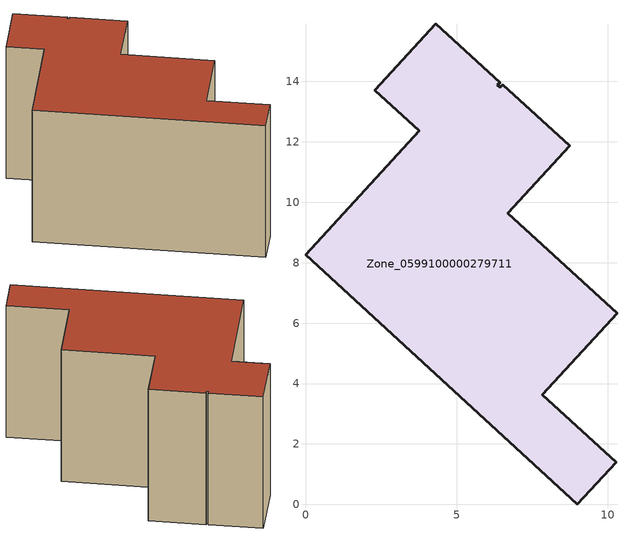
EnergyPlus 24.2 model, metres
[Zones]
Zone_0599100000279711
 floor ground (C_G): 4.31,15.91 6.44,13.96 6.34,13.88 6.44,13.8 6.52,13.89 8.74,11.86 6.7,9.64 10.31,6.32 7.84,3.63 10.28,1.4 8.99,0 0,8.26 3.77,12.36 2.29,13.71 z0
 wall outside (C_F): 8.99,0 10.28,1.4 7.84,3.63 10.31,6.32 6.7,9.64 8.74,11.86 6.52,13.89 6.44,13.8 6.34,13.88 6.44,13.96 4.31,15.91 2.29,13.71 3.77,12.36 0,8.26 8.99,0 z0:8.34
 roof outside (C_R): 6.44,13.96 4.31,15.91 2.29,13.71 3.77,12.36 0,8.26 8.99,0 10.28,1.4 7.84,3.63 10.31,6.32 6.7,9.64 8.74,11.86 6.52,13.89 6.44,13.8 6.34,13.88 z8.34
[BUILDING]
Pand.0599100000279711: North Axis=0; Terrain=City; Loads Convergence Tolerance Value=0.04; Temperature Convergence Tolerance Value=0.4; Solar Distribution=FullExterior; Maximum Number of Warmup Days=25; Minimum Number of Warmup Days=1
[Site:Location]
Rotterdam.The.Hague.AP_ZH_NLD Design_Conditions: Latitude=51.96; Longitude=4.45; Time Zone=1; Elevation=-4.5
[SITE:GROUNDTEMPERATURE:BUILDINGSURFACE]
18, 18, 18, 18, 18, 18, 18, 18, 18, 18, 18, 18
[MATERIAL] Thermal Absorptance=0.9; Solar Absorptance=0.7; Visible Absorptance=0.7
Name | Roughness | Thickness | Conductivity | Density | Specific Heat
G.TC.1975-1991 | MediumSmooth | 0.15 | 0.288461 | 540 | 1210
F.TC.1975-1991 | Rough | 0.3 | 0.230769 | 1920 | 840
R.TC.1975-1991 | MediumRough | 0.2 | 0.153846 | 1500 | 1000
[CONSTRUCTION]
C_G: G.TC.1975-1991
C_F: F.TC.1975-1991
C_R: R.TC.1975-1991
[ZONE]
Zone_0599100000279711: Type=1; Multiplier=1; Ceiling Height=Autocalculate; Volume=Autocalculate; Floor Area=autocalculate; Part of Total Floor Area=Yes
[ZONEINFILTRATION:DESIGNFLOWRATE]
Infil_Zone_0599100000279711: Zone or ZoneList or Space or SpaceList=Zone_0599100000279711; Schedule=AlwaysOn; Design Flow Rate Calculation Method=Flow/Area; Flow Rate per Floor Area=0.003; Constant Term Coefficient=1; Temperature Term Coefficient=0; Velocity Term Coefficient=0; Velocity Squared Term Coefficient=0
[HVACTEMPLATE:ZONE:IDEALLOADSAIRSYSTEM]
Zone_0599100000279711: Maximum Heating Supply Air Temperature=50; Minimum Cooling Supply Air Temperature=13; Maximum Heating Supply Air Humidity Ratio=0.0156; Minimum Cooling Supply Air Humidity Ratio=0.0077; Heating Limit=NoLimit; Cooling Limit=NoLimit; Dehumidification Control Type=ConstantSensibleHeatRatio; Cooling Sensible Heat Ratio=0.7; Dehumidification Setpoint=60; Humidification Control Type=None; Humidification Setpoint=30; Outdoor Air Method=None; Outdoor Air Flow Rate per Person=0.00944; Outdoor Air Flow Rate per Zone Floor Area=0; Outdoor Air Flow Rate per Zone=0; Demand Controlled Ventilation Type=None; Outdoor Air Economizer Type=NoEconomizer; Heat Recovery Type=None; Sensible Heat Recovery Effectiveness=0.7; Latent Heat Recovery Effectiveness=0.65
[ZONECONTROL:THERMOSTAT]
ThermostatControl_Zone_0599100000279711: Zone or ZoneList=Zone_0599100000279711; Control Type Schedule=DualSetpointControlType; Control 1=Thermostat_Zone_0599100000279711; Temperature Difference Between Cutout And Setpoint=0
[THERMOSTATSETPOINT:DUALSETPOINT]
Thermostat_Zone_0599100000279711: Heating Setpoint Temperature Schedule=HeatingSetpoint_Zone_0599100000279711; Cooling Setpoint Temperature Schedule=CoolingSetpoint_Zone_0599100000279711
[SCHEDULE:COMPACT]
HeatingSetpoint_Zone_0599100000279711: Through: 12/31, For: AllDays, Until: 24:00, 21
CoolingSetpoint_Zone_0599100000279711: Through: 12/31, For: AllDays, Until: 24:00, 24
DualSetpointControlType: Through: 12/31, For: AllDays, Until: 24:00, 4
AlwaysOn: Through: 12/31, For: AllDays, Until: 24:00, 1
